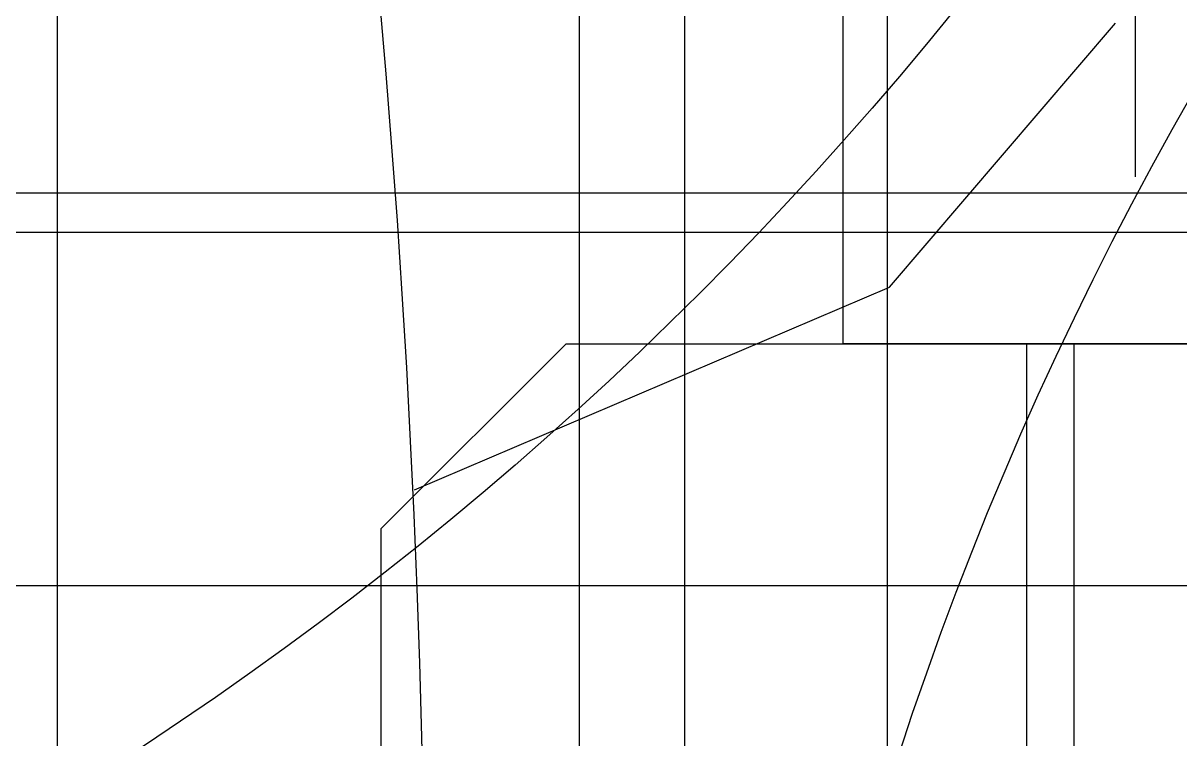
# Model space of a CAD drawing. Extents: x -381 to 213, y -63 to 250.
# Drawn here: x -57.7 to -51.44, y 14.22 to 18.1 of the extents above; entities that cross this region are included whole.
import ezdxf

# ---------------------------------------------------------------- set-up
doc = ezdxf.new("R2010")
doc.units = 0
doc.header["$MEASUREMENT"] = 0
for name, pattern in [('K5LT65535', [0]), ('K5LT_AXLED', [19.5, 15, -1.5, 1.5, -1.5]), ('K5LT_BASIC', [0])]:
    doc.linetypes.add(name, pattern=pattern)
doc.layers.add('Системный слой', color=7, linetype='Continuous')

# ---------------------------------------------------------------- blocks, each defined once
blk = doc.blocks.new('*U')
at = {"layer": 'Системный слой', "color": 5, "linetype": 'K5LT_BASIC'}
for p, q in [((43.4951, -22.1694), (43.4951, 21.8306)), ((10.6669, 9.4283), (10.6669, 18.4283)), ((-44.6167, 17.1792), (-63.6167, 17.1792)), ((-65.6167, 15.1792), (-65.6167, -3.8208)), ((8.1669, 8.4283), (9.1669, 9.4283)), ((9.1669, 9.4283), (42.6169, 9.4283)), ((15.6669, 9.4283), (10.6669, 9.4283)), ((11.6614, 9.4283), (14.6614, 9.4283)), ((11.6614, 1.9283), (11.6614, 9.4283)), ((11.9169, 9.4283), (14.4169, 9.4283)), ((11.9169, 1.9283), (11.9169, 9.4283)), ((8.1669, 2.9283), (8.1669, 8.4283))]:
    blk.add_line(p, q, dxfattribs=at)
at = {"layer": 'Системный слой', "color": 30, "linetype": 'K5LT_AXLED'}
for p, q in [((-54.1167, 5.6792), (-54.1167, 19.6792)), ((-54.1167, 5.6792), (-54.1167, 19.1792)), ((-62.6064, 14.16), (-62.6064, 10.66))]:
    blk.add_line(p, q, dxfattribs=at)
at = {"layer": 'Системный слой', "color": 5, "linetype": 'K5LT_BASIC'}
blk.add_lwpolyline([(156.487, 8.9357), (159.0598, 10.034), (160.2831, 11.4641)], dxfattribs=at)
blk.add_lwpolyline([(156.487, 8.9357), (159.0598, 10.034), (160.2831, 11.4641)], dxfattribs=at)
blk = doc.blocks.new('*F')
at = {"layer": 'Системный слой', "color": 5, "linetype": 'K5LT65535'}
for points in [[(-51.1017, 49.7605), (-128.2335, 22.8696), (-130.1116, 20.4294), (-130.1116, 14.0655), (-53.8769, 14.0655), (-43.8287, 42.3918), (-43.8287, 45.9326)], [(57.0839, 15.6923), (54.3565, 42.4875), (52.0598, 44.7843), (7.5606, 44.7843), (6.4123, 41.2435), (6.4123, -18.7321)], [(61.3105, -34.1658), (-32.3451, -34.1205), (-47.0824, -29.0939), (-58.6618, -6.9879), (-60.9585, -2.4901), (-65.0735, -0.3848), (-75.9829, 2.1034), (-86.6053, 2.1034), (-95.8879, 2.1034), (-104.0222, -0.3848), (-108.9984, -5.361), (-114.2618, -13.6867), (-130.2432, -13.6867), (-130.2432, 12.1516), (-51.5802, 12.1516), (-42.0105, -15.9834), (-39.4266, -18.5672), (-35.8858, -20.3855), (-31.8666, -21.5338), (54.835, -21.5338), (57.0839, -19.2849), (57.0839, 15.6923), (64.5961, 15.6923), (64.6218, 7.6219)]]:
    blk.add_lwpolyline(points, dxfattribs=at)
at = {"layer": 'Системный слой', "color": 5, "linetype": 'K5LT_BASIC'}
for centre, radius in [((94.0125, 5.9815), 62.5341), ((94.0125, 5.9815), 62.5341), ((-0.009, -0.1679), 21.15), ((29.0451, 1.3327), 19), ((-0.009, -0.1679), 19.8), ((-0.009, -0.1679), 8.5)]:
    blk.add_circle(centre, radius, dxfattribs=at)
at = {"layer": 'Системный слой'}
blk.add_blockref('*U', (0, 0), dxfattribs=at)
blk.add_blockref('*U', (0, 0), dxfattribs=at)
blk.add_blockref('*U', (0, 0), dxfattribs=at)
blk.add_blockref('*U', (0, 0), dxfattribs=at)
blk.add_blockref('*U', (0, 0), dxfattribs=at)
blk.add_blockref('*U', (0, 0), dxfattribs=at)
blk.add_blockref('*U', (0, 0), dxfattribs=at)
blk.add_blockref('*U', (0, 0), dxfattribs=at)
blk.add_blockref('*U', (0, 0), dxfattribs=at)
blk.add_blockref('*U', (0, 0), dxfattribs=at)
blk.add_blockref('*U', (0, 0), dxfattribs=at)
blk.add_blockref('*U', (0, 0), dxfattribs=at)
blk.add_blockref('*U', (0, 0), dxfattribs=at)
blk.add_blockref('*U', (0, 0), dxfattribs=at)
blk.add_blockref('*U', (0, 0), dxfattribs=at)
blk.add_blockref('*U', (0, 0), dxfattribs=at)
blk.add_blockref('*U', (0, 0), dxfattribs=at)
blk.add_blockref('*U', (0, 0), dxfattribs=at)
blk.add_blockref('*U', (0, 0), dxfattribs=at)
blk.add_blockref('*U', (0, 0), dxfattribs=at)
blk.add_blockref('*U', (0, 0), dxfattribs=at)
blk.add_blockref('*U', (0, 0), dxfattribs=at)
blk.add_blockref('*U', (0, 0), dxfattribs=at)
blk.add_blockref('*U', (0, 0), dxfattribs=at)
blk.add_blockref('*U', (0, 0), dxfattribs=at)
blk.add_blockref('*U', (0, 0), dxfattribs=at)
blk.add_blockref('*U', (0, 0), dxfattribs=at)
blk.add_blockref('*U', (0, 0), dxfattribs=at)
blk.add_blockref('*U', (0, 0), dxfattribs=at)
blk.add_blockref('*U', (0, 0), dxfattribs=at)
blk.add_blockref('*U', (0, 0), dxfattribs=at)
blk.add_blockref('*U', (0, 0), dxfattribs=at)
blk.add_blockref('*U', (0, 0), dxfattribs=at)
blk.add_blockref('*U', (0, 0), dxfattribs=at)
blk.add_blockref('*U', (0, 0), dxfattribs=at)
blk.add_blockref('*U', (0, 0), dxfattribs=at)
blk.add_blockref('*U', (0, 0), dxfattribs=at)
blk.add_blockref('*U', (0, 0), dxfattribs=at)
blk.add_blockref('*U', (0, 0), dxfattribs=at)
blk.add_blockref('*U', (0, 0), dxfattribs=at)
blk.add_blockref('*U', (0, 0), dxfattribs=at)
blk.add_blockref('*U', (0, 0), dxfattribs=at)
blk.add_blockref('*U', (0, 0), dxfattribs=at)
blk.add_blockref('*U', (0, 0), dxfattribs=at)
blk.add_blockref('*U', (0, 0), dxfattribs=at)
blk.add_blockref('*U', (0, 0), dxfattribs=at)
blk.add_blockref('*U', (0, 0), dxfattribs=at)
blk.add_blockref('*U', (0, 0), dxfattribs=at)
blk.add_blockref('*U', (0, 0), dxfattribs=at)
blk.add_blockref('*U', (0, 0), dxfattribs=at)
blk.add_blockref('*U', (0, 0), dxfattribs=at)
blk.add_blockref('*U', (0, 0), dxfattribs=at)
blk.add_blockref('*U', (0, 0), dxfattribs=at)
blk.add_blockref('*U', (0, 0), dxfattribs=at)
blk.add_blockref('*U', (0, 0), dxfattribs=at)
blk.add_blockref('*U', (0, 0), dxfattribs=at)
blk.add_blockref('*U', (0, 0), dxfattribs=at)
blk.add_blockref('*U', (0, 0), dxfattribs=at)
blk.add_blockref('*U', (0, 0), dxfattribs=at)
blk.add_blockref('*U', (0, 0), dxfattribs=at)
blk.add_blockref('*U', (0, 0), dxfattribs=at)
blk.add_blockref('*U', (0, 0), dxfattribs=at)
blk.add_blockref('*U', (0, 0), dxfattribs=at)
blk.add_blockref('*U', (0, 0), dxfattribs=at)
blk.add_blockref('*U', (0, 0), dxfattribs=at)
blk.add_blockref('*U', (0, 0), dxfattribs=at)
blk.add_blockref('*U', (0, 0), dxfattribs=at)
blk.add_blockref('*U', (0, 0), dxfattribs=at)
blk.add_blockref('*U', (0, 0), dxfattribs=at)
blk.add_blockref('*U', (0, 0), dxfattribs=at)
blk.add_blockref('*U', (0, 0), dxfattribs=at)
blk.add_blockref('*U', (0, 0), dxfattribs=at)
blk.add_blockref('*U', (0, 0), dxfattribs=at)
blk.add_blockref('*U', (0, 0), dxfattribs=at)
blk.add_blockref('*U', (0, 0), dxfattribs=at)
blk.add_blockref('*U', (0, 0), dxfattribs=at)
blk.add_blockref('*U', (0, 0), dxfattribs=at)
blk.add_blockref('*U', (0, 0), dxfattribs=at)
blk.add_blockref('*U', (0, 0), dxfattribs=at)
blk.add_blockref('*U', (0, 0), dxfattribs=at)
blk.add_blockref('*U', (0, 0), dxfattribs=at)
blk.add_blockref('*U', (0, 0), dxfattribs=at)
blk.add_blockref('*U', (0, 0), dxfattribs=at)
blk.add_blockref('*U', (0, 0), dxfattribs=at)
blk.add_blockref('*U', (0, 0), dxfattribs=at)
blk.add_blockref('*U', (0, 0), dxfattribs=at)
blk.add_blockref('*U', (0, 0), dxfattribs=at)
blk.add_blockref('*U', (0, 0), dxfattribs=at)
blk.add_blockref('*U', (0, 0), dxfattribs=at)
blk.add_blockref('*U', (0, 0), dxfattribs=at)
blk.add_blockref('*U', (0, 0), dxfattribs=at)
blk.add_blockref('*U', (0, 0), dxfattribs=at)
blk.add_blockref('*U', (0, 0), dxfattribs=at)
blk.add_blockref('*U', (0, 0), dxfattribs=at)
blk.add_blockref('*U', (0, 0), dxfattribs=at)
blk.add_blockref('*U', (0, 0), dxfattribs=at)
blk.add_blockref('*U', (0, 0), dxfattribs=at)
blk.add_blockref('*U', (0, 0), dxfattribs=at)
blk.add_blockref('*U', (0, 0), dxfattribs=at)
blk.add_blockref('*U', (0, 0), dxfattribs=at)
blk.add_blockref('*U', (0, 0), dxfattribs=at)
blk.add_blockref('*U', (0, 0), dxfattribs=at)
blk.add_blockref('*U', (0, 0), dxfattribs=at)
blk.add_blockref('*U', (0, 0), dxfattribs=at)
blk.add_blockref('*U', (0, 0), dxfattribs=at)
blk.add_blockref('*U', (0, 0), dxfattribs=at)
blk.add_blockref('*U', (0, 0), dxfattribs=at)
blk.add_blockref('*U', (0, 0), dxfattribs=at)
blk.add_blockref('*U', (0, 0), dxfattribs=at)
blk.add_blockref('*U', (0, 0), dxfattribs=at)
blk.add_blockref('*U', (0, 0), dxfattribs=at)
blk.add_blockref('*U', (0, 0), dxfattribs=at)
blk.add_blockref('*U', (0, 0), dxfattribs=at)
blk.add_blockref('*U', (0, 0), dxfattribs=at)
blk.add_blockref('*U', (0, 0), dxfattribs=at)
blk.add_blockref('*U', (0, 0), dxfattribs=at)
blk.add_blockref('*U', (0, 0), dxfattribs=at)
blk.add_blockref('*U', (0, 0), dxfattribs=at)
blk.add_blockref('*U', (0, 0), dxfattribs=at)
blk.add_blockref('*U', (0, 0), dxfattribs=at)
blk.add_blockref('*U', (0, 0), dxfattribs=at)
blk.add_blockref('*U', (0, 0), dxfattribs=at)
blk.add_blockref('*U', (0, 0), dxfattribs=at)
blk.add_blockref('*U', (0, 0), dxfattribs=at)
blk.add_blockref('*U', (0, 0), dxfattribs=at)
blk.add_blockref('*U', (0, 0), dxfattribs=at)
blk.add_blockref('*U', (0, 0), dxfattribs=at)
blk.add_blockref('*U', (0, 0), dxfattribs=at)
blk.add_blockref('*U', (0, 0), dxfattribs=at)
blk.add_blockref('*U', (0, 0), dxfattribs=at)
blk.add_blockref('*U', (0, 0), dxfattribs=at)
blk.add_blockref('*U', (0, 0), dxfattribs=at)
blk.add_blockref('*U', (0, 0), dxfattribs=at)
blk.add_blockref('*U', (0, 0), dxfattribs=at)
blk.add_blockref('*U', (0, 0), dxfattribs=at)
blk.add_blockref('*U', (0, 0), dxfattribs=at)
blk.add_blockref('*U', (0, 0), dxfattribs=at)
blk.add_blockref('*U', (0, 0), dxfattribs=at)
blk.add_blockref('*U', (0, 0), dxfattribs=at)
blk.add_blockref('*U', (0, 0), dxfattribs=at)
blk.add_blockref('*U', (0, 0), dxfattribs=at)
blk.add_blockref('*U', (0, 0), dxfattribs=at)
blk.add_blockref('*U', (0, 0), dxfattribs=at)
blk.add_blockref('*U', (0, 0), dxfattribs=at)
blk.add_blockref('*U', (0, 0), dxfattribs=at)
blk.add_blockref('*U', (0, 0), dxfattribs=at)
blk.add_blockref('*U', (0, 0), dxfattribs=at)
blk.add_blockref('*U', (0, 0), dxfattribs=at)
blk.add_blockref('*U', (0, 0), dxfattribs=at)
blk.add_blockref('*U', (0, 0), dxfattribs=at)
blk.add_blockref('*U', (0, 0), dxfattribs=at)
blk.add_blockref('*U', (0, 0), dxfattribs=at)
blk.add_blockref('*U', (0, 0), dxfattribs=at)
blk.add_blockref('*U', (0, 0), dxfattribs=at)
blk.add_blockref('*U', (0, 0), dxfattribs=at)
blk.add_blockref('*U', (0, 0), dxfattribs=at)
blk.add_blockref('*U', (0, 0), dxfattribs=at)
blk.add_blockref('*U', (0, 0), dxfattribs=at)
blk.add_blockref('*U', (0, 0), dxfattribs=at)
blk.add_blockref('*U', (0, 0), dxfattribs=at)
blk.add_blockref('*U', (0, 0), dxfattribs=at)
blk.add_blockref('*U', (0, 0), dxfattribs=at)
blk.add_blockref('*U', (0, 0), dxfattribs=at)
blk.add_blockref('*U', (0, 0), dxfattribs=at)
blk.add_blockref('*U', (0, 0), dxfattribs=at)
blk.add_blockref('*U', (0, 0), dxfattribs=at)
blk.add_blockref('*U', (0, 0), dxfattribs=at)
blk.add_blockref('*U', (0, 0), dxfattribs=at)
blk.add_blockref('*U', (0, 0), dxfattribs=at)
blk.add_blockref('*U', (0, 0), dxfattribs=at)
blk.add_blockref('*U', (0, 0), dxfattribs=at)
blk.add_blockref('*U', (0, 0), dxfattribs=at)
blk.add_blockref('*U', (0, 0), dxfattribs=at)
blk.add_blockref('*U', (0, 0), dxfattribs=at)
blk.add_blockref('*U', (0, 0), dxfattribs=at)
blk.add_blockref('*U', (0, 0), dxfattribs=at)
blk.add_blockref('*U', (0, 0), dxfattribs=at)
blk.add_blockref('*U', (0, 0), dxfattribs=at)
blk.add_blockref('*U', (0, 0), dxfattribs=at)
blk.add_blockref('*U', (0, 0), dxfattribs=at)
blk.add_blockref('*U', (0, 0), dxfattribs=at)
blk.add_blockref('*U', (0, 0), dxfattribs=at)
blk.add_blockref('*U', (0, 0), dxfattribs=at)
blk.add_blockref('*U', (0, 0), dxfattribs=at)
blk.add_blockref('*U', (0, 0), dxfattribs=at)
blk.add_blockref('*U', (0, 0), dxfattribs=at)
blk.add_blockref('*U', (0, 0), dxfattribs=at)
blk.add_blockref('*U', (0, 0), dxfattribs=at)
blk.add_blockref('*U', (0, 0), dxfattribs=at)
blk.add_blockref('*U', (0, 0), dxfattribs=at)
blk.add_blockref('*U', (0, 0), dxfattribs=at)
blk.add_blockref('*U', (0, 0), dxfattribs=at)
blk.add_blockref('*U', (0, 0), dxfattribs=at)
blk.add_blockref('*U', (0, 0), dxfattribs=at)
blk.add_blockref('*U', (0, 0), dxfattribs=at)
blk.add_blockref('*U', (0, 0), dxfattribs=at)
blk.add_blockref('*U', (0, 0), dxfattribs=at)
blk.add_blockref('*U', (0, 0), dxfattribs=at)
blk.add_blockref('*U', (0, 0), dxfattribs=at)
blk.add_blockref('*U', (0, 0), dxfattribs=at)
blk.add_blockref('*U', (0, 0), dxfattribs=at)
blk.add_blockref('*U', (0, 0), dxfattribs=at)
blk.add_blockref('*U', (0, 0), dxfattribs=at)
blk.add_blockref('*U', (0, 0), dxfattribs=at)
blk.add_blockref('*U', (0, 0), dxfattribs=at)
blk.add_blockref('*U', (0, 0), dxfattribs=at)
blk.add_blockref('*U', (0, 0), dxfattribs=at)

msp = doc.modelspace()

# ---------------------------------------------------------------- block references
at = {"layer": 'Системный слой'}
for name, p in [('*F', (-96.5151, 28.7405)), ('*F', (-63.9267, 6.9347)), ('*F', (-212.0681, 6.6367)), ('*F', (10.9271, 6.6087)), ('*F', (42.0749, 2.903)), ('*U', (0, 0)), ('*U', (0, 0)), ('*U', (0, 0)), ('*U', (0, 0)), ('*U', (0, 0)), ('*U', (0, 0)), ('*U', (0, 0)), ('*U', (0, 0)), ('*U', (0, 0)), ('*U', (0, 0)), ('*U', (0, 0)), ('*U', (0, 0)), ('*U', (0, 0)), ('*U', (0, 0))]:
    msp.add_blockref(name, p, dxfattribs=at)

doc.saveas('drawing.dxf')
